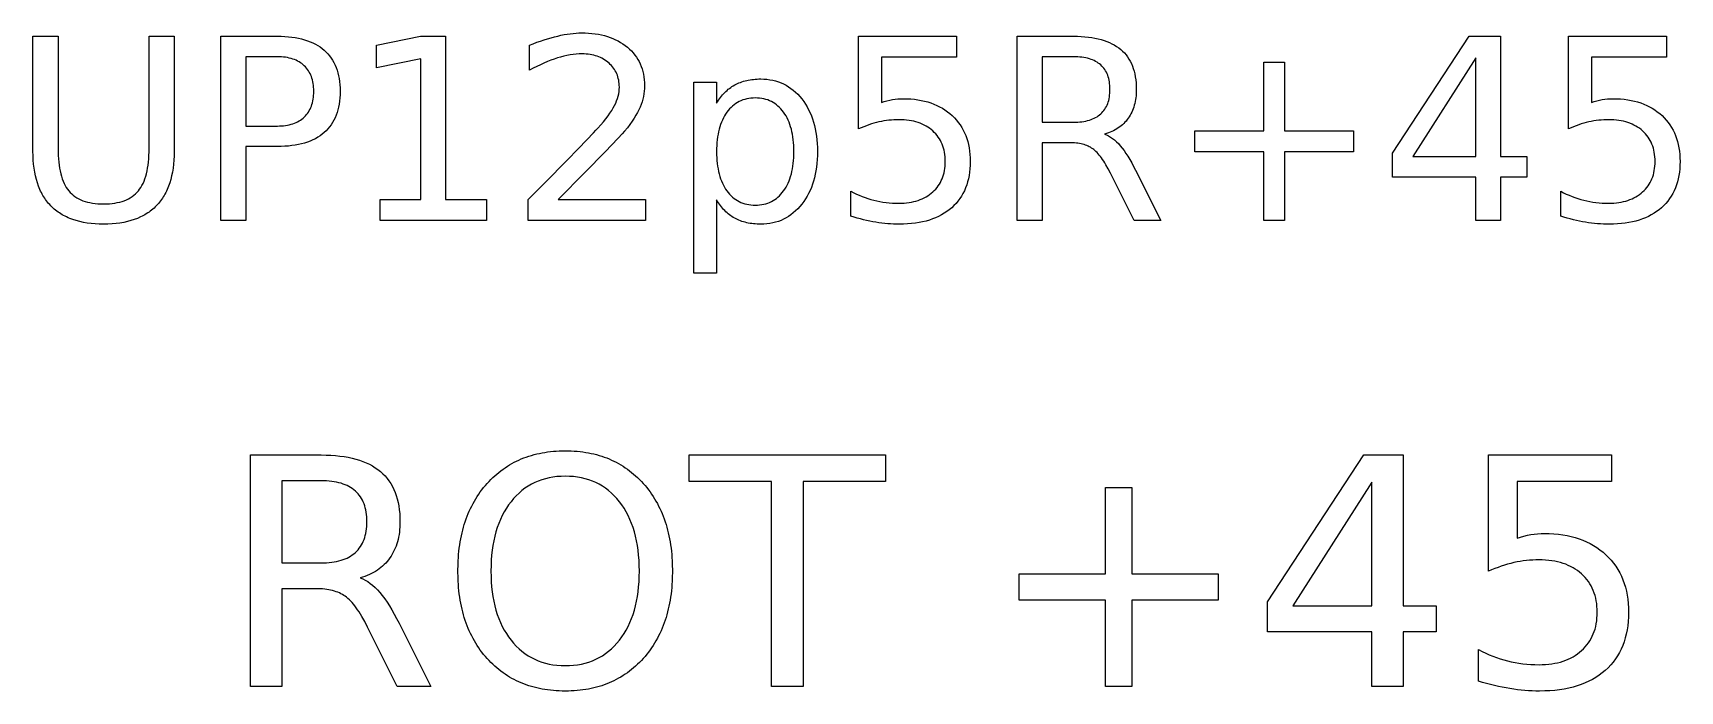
# Model space of a CAD drawing. Header units: millimetres. Extents: x 9.6 to 25.4, y 1.4 to 4.5.
# Drawn here: x 9.57 to 17.45, y 1.35 to 4.5 of the extents above; entities that cross this region are included whole.
import ezdxf

# ---------------------------------------------------------------- set-up
doc = ezdxf.new("R2010")
doc.units = ezdxf.units.MM

msp = doc.modelspace()

# ---------------------------------------------------------------- linework, layer by layer
at = {"layer": 'LASER_OUTLINE'}
for points in [[(12.083594, 3.70221), (12.500218, 3.70221), (12.500218, 3.601747), (11.939992, 3.601747), (11.939992, 3.70221), (12.020288, 3.784574), (12.125256, 3.89102), (12.178461, 3.945), (12.22077, 3.988454), (12.252183, 4.021381), (12.263803, 4.033897), (12.2727, 4.043782), (12.28649, 4.059576), (12.299201, 4.074752), (12.31083, 4.089309), (12.32138, 4.103247), (12.330849, 4.116567), (12.339238, 4.129268), (12.346546, 4.14135), (12.352774, 4.152813), (12.358107, 4.163945), (12.362728, 4.17503), (12.366639, 4.186069), (12.369838, 4.197061), (12.372327, 4.208008), (12.374104, 4.218908), (12.375171, 4.229762), (12.375526, 4.24057), (12.375334, 4.249259), (12.374755, 4.257745), (12.373791, 4.266028), (12.372442, 4.274107), (12.370707, 4.281983), (12.368587, 4.289657), (12.366081, 4.297127), (12.36319, 4.304394), (12.359913, 4.311457), (12.356251, 4.318318), (12.352203, 4.324976), (12.34777, 4.33143), (12.342951, 4.337681), (12.337747, 4.343729), (12.332157, 4.349574), (12.326181, 4.355216), (12.319897, 4.360583), (12.313379, 4.365604), (12.306628, 4.370278), (12.299644, 4.374607), (12.292427, 4.378589), (12.284976, 4.382224), (12.277293, 4.385514), (12.269376, 4.388457), (12.261226, 4.391054), (12.252843, 4.393305), (12.244227, 4.395209), (12.235377, 4.396767), (12.226295, 4.397979), (12.216979, 4.398845), (12.20743, 4.399364), (12.197649, 4.399538), (12.183516, 4.399233), (12.16919, 4.398319), (12.15467, 4.396795), (12.139957, 4.394662), (12.125049, 4.39192), (12.109947, 4.388568), (12.094651, 4.384607), (12.079162, 4.380036), (12.063442, 4.374847), (12.047453, 4.369029), (12.031198, 4.362584), (12.014674, 4.355511), (11.997882, 4.34781), (11.980823, 4.339482), (11.963496, 4.330525), (11.945901, 4.32094), (11.945901, 4.441495), (11.963778, 4.448513), (11.981359, 4.455087), (11.998644, 4.461219), (12.015634, 4.466906), (12.032329, 4.472151), (12.048728, 4.476953), (12.064831, 4.481311), (12.080639, 4.485226), (12.096133, 4.488689), (12.111295, 4.49169), (12.126124, 4.494229), (12.140621, 4.496307), (12.154786, 4.497922), (12.168618, 4.499077), (12.182118, 4.499769), (12.195285, 4.5), (12.212205, 4.499732), (12.228692, 4.498929), (12.244745, 4.49759), (12.260364, 4.495716), (12.275549, 4.493306), (12.290299, 4.49036), (12.304616, 4.486879), (12.318499, 4.482862), (12.331948, 4.47831), (12.344963, 4.473222), (12.357544, 4.467599), (12.369691, 4.46144), (12.381403, 4.454746), (12.392682, 4.447516), (12.403527, 4.43975), (12.413938, 4.431449), (12.423814, 4.4227), (12.433052, 4.413591), (12.441653, 4.404122), (12.449617, 4.394293), (12.456944, 4.384103), (12.463634, 4.373554), (12.469687, 4.362644), (12.475102, 4.351375), (12.479881, 4.339745), (12.484022, 4.327755), (12.487526, 4.315405), (12.490393, 4.302695), (12.492623, 4.289624), (12.494216, 4.276194), (12.495172, 4.262403), (12.49549, 4.248253), (12.495172, 4.234749), (12.494216, 4.22142), (12.492623, 4.208266), (12.490393, 4.195288), (12.487526, 4.182486), (12.484022, 4.169859), (12.479881, 4.157407), (12.475102, 4.145131), (12.469484, 4.13267), (12.462822, 4.119665), (12.455116, 4.106114), (12.446367, 4.092019), (12.436575, 4.077379), (12.425739, 4.062194), (12.41386, 4.046465), (12.400937, 4.03019), (12.389525, 4.017577), (12.37006, 3.996875), (12.306975, 3.931205), (12.211536, 3.833033)], [(9.57085, 4.484044), (9.690814, 4.484044), (9.690814, 3.948047), (9.691015, 3.930629), (9.691617, 3.913832), (9.692622, 3.897656), (9.694027, 3.8821), (9.695835, 3.867166), (9.698044, 3.852853), (9.700655, 3.83916), (9.703667, 3.826089), (9.707081, 3.813638), (9.710897, 3.801809), (9.715115, 3.7906), (9.719734, 3.780013), (9.724755, 3.770046), (9.730177, 3.7607), (9.736001, 3.751976), (9.742227, 3.743872), (9.748903, 3.736322), (9.756078, 3.72926), (9.763751, 3.722684), (9.771923, 3.716596), (9.780593, 3.710994), (9.789762, 3.70588), (9.79943, 3.701253), (9.809596, 3.697113), (9.820261, 3.69346), (9.831425, 3.690294), (9.843087, 3.687615), (9.855247, 3.685423), (9.867907, 3.683718), (9.881065, 3.6825), (9.894721, 3.68177), (9.908877, 3.681526), (9.92296, 3.68177), (9.93655, 3.6825), (9.949646, 3.683718), (9.962247, 3.685423), (9.974355, 3.687615), (9.985969, 3.690294), (9.997088, 3.69346), (10.007714, 3.697113), (10.017846, 3.701253), (10.027483, 3.70588), (10.036627, 3.710994), (10.045277, 3.716596), (10.053432, 3.722684), (10.061094, 3.72926), (10.068262, 3.736322), (10.074935, 3.743872), (10.081161, 3.751976), (10.086985, 3.7607), (10.092408, 3.770046), (10.097429, 3.780013), (10.102048, 3.7906), (10.106265, 3.801809), (10.110081, 3.813638), (10.113495, 3.826089), (10.116508, 3.83916), (10.119118, 3.852853), (10.121328, 3.867166), (10.123135, 3.8821), (10.124541, 3.897656), (10.125545, 3.913832), (10.126148, 3.930629), (10.126348, 3.948047), (10.126348, 4.484044), (10.246312, 4.484044), (10.246312, 3.933273), (10.245979, 3.912034), (10.244978, 3.891454), (10.24331, 3.871535), (10.240975, 3.852276), (10.237973, 3.833677), (10.234304, 3.815738), (10.229968, 3.798459), (10.224964, 3.781841), (10.219294, 3.765883), (10.212956, 3.750585), (10.209537, 3.743184), (10.205951, 3.735947), (10.202198, 3.728876), (10.198279, 3.72197), (10.194193, 3.715229), (10.18994, 3.708652), (10.18552, 3.702241), (10.180933, 3.695995), (10.17618, 3.689914), (10.17126, 3.683999), (10.166173, 3.678248), (10.160919, 3.672662), (10.155503, 3.667245), (10.149928, 3.661999), (10.144194, 3.656926), (10.138301, 3.652025), (10.13225, 3.647295), (10.12604, 3.642738), (10.119672, 3.638352), (10.113144, 3.634139), (10.106458, 3.630097), (10.099613, 3.626228), (10.09261, 3.62253), (10.085448, 3.619005), (10.070647, 3.61247), (10.055212, 3.606623), (10.039142, 3.601463), (10.022437, 3.596992), (10.005097, 3.593208), (9.987123, 3.590113), (9.968514, 3.587705), (9.949269, 3.585985), (9.929391, 3.584953), (9.908877, 3.584609), (9.888291, 3.584953), (9.868345, 3.585985), (9.849039, 3.587705), (9.830372, 3.590113), (9.812344, 3.593208), (9.794956, 3.596992), (9.778207, 3.601463), (9.762098, 3.606623), (9.746628, 3.61247), (9.739133, 3.615651), (9.731798, 3.619005), (9.724622, 3.62253), (9.717607, 3.626228), (9.710751, 3.630097), (9.704055, 3.634139), (9.697519, 3.638352), (9.691143, 3.642738), (9.684927, 3.647295), (9.67887, 3.652025), (9.672974, 3.656926), (9.667237, 3.661999), (9.66166, 3.667245), (9.656243, 3.672662), (9.650989, 3.678248), (9.645903, 3.683999), (9.640982, 3.689914), (9.636229, 3.695995), (9.631643, 3.702241), (9.627223, 3.708652), (9.62297, 3.715229), (9.618884, 3.72197), (9.614964, 3.728876), (9.611212, 3.735947), (9.607626, 3.743184), (9.604207, 3.750585), (9.597869, 3.765883), (9.592198, 3.781841), (9.587195, 3.798459), (9.582858, 3.815738), (9.579189, 3.833677), (9.576187, 3.852276), (9.573852, 3.871535), (9.572184, 3.891454), (9.571184, 3.912034), (9.57085, 3.933273)], [(10.470285, 4.484044), (10.739761, 4.484044), (10.758019, 4.483782), (10.775712, 4.482996), (10.792839, 4.481686), (10.809401, 4.479852), (10.825397, 4.477494), (10.840828, 4.474612), (10.855693, 4.471206), (10.869992, 4.467276), (10.883726, 4.462822), (10.896895, 4.457844), (10.909498, 4.452341), (10.921535, 4.446315), (10.933007, 4.439765), (10.943913, 4.432691), (10.954253, 4.425093), (10.964028, 4.416971), (10.973224, 4.408343), (10.981826, 4.399228), (10.989835, 4.389626), (10.997251, 4.379537), (11.004074, 4.368961), (11.010303, 4.357898), (11.015939, 4.346348), (11.020982, 4.334311), (11.025431, 4.321786), (11.029287, 4.308775), (11.03255, 4.295277), (11.03522, 4.281291), (11.037296, 4.266818), (11.03878, 4.251859), (11.03967, 4.236412), (11.039966, 4.220478), (11.03967, 4.204402), (11.03878, 4.188825), (11.037296, 4.173746), (11.03522, 4.159166), (11.03255, 4.145085), (11.029287, 4.131502), (11.025431, 4.118418), (11.020982, 4.105832), (11.015939, 4.093746), (11.010303, 4.082157), (11.004074, 4.071068), (10.997251, 4.060477), (10.989835, 4.050384), (10.981826, 4.04079), (10.973224, 4.031695), (10.964028, 4.023099), (10.954253, 4.015012), (10.943913, 4.007448), (10.933007, 4.000405), (10.921535, 3.993883), (10.909498, 3.987884), (10.896895, 3.982406), (10.883726, 3.97745), (10.869992, 3.973015), (10.855693, 3.969102), (10.840828, 3.965711), (10.825397, 3.962842), (10.809401, 3.960494), (10.792839, 3.958668), (10.775712, 3.957364), (10.758019, 3.956582), (10.739761, 3.956321), (10.589658, 3.956321), (10.589658, 3.601747), (10.470285, 3.601747)], [(11.231436, 3.70221), (11.426451, 3.70221), (11.426451, 4.375308), (11.214298, 4.33276), (11.214298, 4.441495), (11.425269, 4.484044), (11.544642, 4.484044), (11.544642, 3.70221), (11.739658, 3.70221), (11.739658, 3.601747), (11.231436, 3.601747)], [(13.520208, 4.484044), (13.988836, 4.484044), (13.988836, 4.383582), (13.629534, 4.383582), (13.629534, 4.167292), (13.642536, 4.171447), (13.655537, 4.175048), (13.668538, 4.178095), (13.681539, 4.180588), (13.69454, 4.182527), (13.707541, 4.183913), (13.720542, 4.184744), (13.733543, 4.185021), (13.75177, 4.184704), (13.769517, 4.183756), (13.786784, 4.182174), (13.803571, 4.17996), (13.819878, 4.177114), (13.835704, 4.173635), (13.851051, 4.169524), (13.865917, 4.16478), (13.880304, 4.159404), (13.894209, 4.153395), (13.907635, 4.146754), (13.92058, 4.13948), (13.933046, 4.131574), (13.945031, 4.123035), (13.956536, 4.113863), (13.967561, 4.10406), (13.978009, 4.093716), (13.987783, 4.082924), (13.996883, 4.071684), (14.005309, 4.059996), (14.01306, 4.047861), (14.020138, 4.035278), (14.026541, 4.022247), (14.032271, 4.008768), (14.037326, 3.994841), (14.041708, 3.980467), (14.045415, 3.965644), (14.048448, 3.950374), (14.050807, 3.934656), (14.052493, 3.91849), (14.053504, 3.901877), (14.053841, 3.884815), (14.053494, 3.867261), (14.052456, 3.850203), (14.050724, 3.833641), (14.048301, 3.817575), (14.045184, 3.802006), (14.041375, 3.786933), (14.036874, 3.772357), (14.03168, 3.758277), (14.025793, 3.744693), (14.019214, 3.731605), (14.011943, 3.719014), (14.003979, 3.706919), (13.995322, 3.69532), (13.985974, 3.684218), (13.975932, 3.673612), (13.965197, 3.663502), (13.953833, 3.653949), (13.941901, 3.645012), (13.929401, 3.636691), (13.916333, 3.628987), (13.902697, 3.621899), (13.888493, 3.615427), (13.873722, 3.609572), (13.858382, 3.604333), (13.842475, 3.59971), (13.826, 3.595704), (13.808957, 3.592314), (13.791346, 3.58954), (13.773167, 3.587383), (13.75442, 3.585842), (13.735106, 3.584918), (13.715223, 3.584609), (13.701303, 3.584757), (13.687319, 3.5852), (13.67327, 3.585939), (13.659156, 3.586973), (13.644978, 3.588303), (13.630736, 3.589928), (13.616427, 3.591849), (13.602055, 3.594065), (13.58759, 3.596576), (13.573006, 3.599383), (13.558301, 3.602486), (13.543477, 3.605884), (13.528532, 3.609577), (13.513467, 3.613566), (13.498282, 3.617851), (13.482977, 3.622431), (13.482977, 3.742395), (13.496329, 3.735386), (13.509792, 3.72884), (13.523366, 3.722755), (13.53705, 3.717131), (13.550845, 3.71197), (13.564751, 3.70727), (13.578768, 3.703031), (13.592895, 3.699255), (13.60718, 3.695931), (13.621667, 3.69305), (13.636359, 3.690612), (13.651252, 3.688618), (13.666349, 3.687066), (13.681649, 3.685958), (13.697153, 3.685294), (13.712859, 3.685072), (13.725472, 3.685282), (13.737753, 3.685912), (13.749702, 3.686963), (13.761318, 3.688433), (13.772601, 3.690324), (13.783552, 3.692634), (13.794171, 3.695365), (13.804457, 3.698516), (13.814411, 3.702087), (13.824033, 3.706079), (13.833322, 3.71049), (13.84228, 3.715321), (13.850903, 3.720573), (13.859195, 3.726245), (13.867154, 3.732337), (13.874781, 3.738849), (13.882009, 3.745721), (13.88877, 3.752893), (13.895065, 3.760366), (13.900894, 3.768138), (13.906256, 3.776211), (13.911153, 3.784583), (13.915582, 3.793256), (13.919546, 3.802229), (13.923043, 3.811502), (13.926074, 3.821075), (13.928639, 3.830948), (13.930737, 3.841121), (13.93237, 3.851595), (13.933535, 3.862368), (13.934235, 3.873441), (13.934468, 3.884815), (13.934235, 3.896189), (13.933535, 3.907262), (13.93237, 3.918035), (13.930737, 3.928509), (13.928639, 3.938682), (13.926074, 3.948555), (13.923043, 3.958128), (13.919546, 3.967401), (13.915582, 3.976374), (13.911153, 3.985047), (13.906256, 3.993419), (13.900894, 4.001492), (13.895065, 4.009264), (13.88877, 4.016737), (13.882009, 4.023909), (13.874781, 4.030781), (13.867154, 4.037293), (13.859195, 4.043385), (13.850903, 4.049057), (13.84228, 4.054309), (13.833322, 4.05914), (13.824033, 4.063551), (13.814411, 4.067543), (13.804457, 4.071114), (13.794171, 4.074265), (13.783552, 4.076996), (13.772601, 4.079306), (13.761318, 4.081197), (13.749702, 4.082667), (13.737753, 4.083718), (13.725472, 4.084348), (13.712859, 4.084558), (13.700897, 4.084392), (13.688944, 4.083893), (13.677, 4.083062), (13.665066, 4.081899), (13.65314, 4.080403), (13.641224, 4.078575), (13.629317, 4.076414), (13.61742, 4.073921), (13.605495, 4.071077), (13.593505, 4.067864), (13.58145, 4.064281), (13.569331, 4.060329), (13.557147, 4.056008), (13.544899, 4.051317), (13.532585, 4.046257), (13.520208, 4.040827)], [(14.696801, 4.015416), (14.706371, 4.011704), (14.715877, 4.007069), (14.725319, 4.00151), (14.734696, 3.995028), (14.744008, 3.987623), (14.753255, 3.979294), (14.762438, 3.970042), (14.771558, 3.959866), (14.780647, 3.948731), (14.789747, 3.936598), (14.798856, 3.923467), (14.807974, 3.90934), (14.817102, 3.894215), (14.826238, 3.878093), (14.835384, 3.860974), (14.84454, 3.842857), (14.965686, 3.601747), (14.837448, 3.601747), (14.724576, 3.828083), (14.713684, 3.849311), (14.702876, 3.868675), (14.697504, 3.877657), (14.692152, 3.886172), (14.68682, 3.894222), (14.68151, 3.901805), (14.67622, 3.908922), (14.670951, 3.915572), (14.665703, 3.921757), (14.660475, 3.927475), (14.655269, 3.932726), (14.650083, 3.937512), (14.644918, 3.941831), (14.639773, 3.945683), (14.634523, 3.94919), (14.629039, 3.95247), (14.623322, 3.955524), (14.617373, 3.958352), (14.611189, 3.960954), (14.604773, 3.963329), (14.598124, 3.965478), (14.591241, 3.967401), (14.584125, 3.969098), (14.576777, 3.970568), (14.569195, 3.971812), (14.561379, 3.97283), (14.553331, 3.973622), (14.54505, 3.974188), (14.536535, 3.974527), (14.527787, 3.97464), (14.397778, 3.97464), (14.397778, 3.601747), (14.278404, 3.601747), (14.278404, 4.484044), (14.54788, 4.484044), (14.56649, 4.483797), (14.584501, 4.483056), (14.601911, 4.481821), (14.618721, 4.480092), (14.63493, 4.477869), (14.65054, 4.475152), (14.665549, 4.471941), (14.679958, 4.468236), (14.693767, 4.464037), (14.706976, 4.459344), (14.719585, 4.454157), (14.731593, 4.448476), (14.743001, 4.442301), (14.753809, 4.435632), (14.764017, 4.428469), (14.773625, 4.420812), (14.782642, 4.412656), (14.791078, 4.403997), (14.79893, 4.394835), (14.806201, 4.38517), (14.812891, 4.375001), (14.818999, 4.364329), (14.824526, 4.353154), (14.82947, 4.341476), (14.833833, 4.329295), (14.837614, 4.31661), (14.840814, 4.303422), (14.843432, 4.289731), (14.845468, 4.275536), (14.846922, 4.260838), (14.847794, 4.245637), (14.848085, 4.229933), (14.847934, 4.219628), (14.847481, 4.209545), (14.846725, 4.199684), (14.845667, 4.190044), (14.844305, 4.180625), (14.842642, 4.171429), (14.840676, 4.162453), (14.838408, 4.1537), (14.835838, 4.145168), (14.832965, 4.136858), (14.82979, 4.128769), (14.826312, 4.120902), (14.822532, 4.113256), (14.81845, 4.105832), (14.814065, 4.09863), (14.809378, 4.09165), (14.804402, 4.084911), (14.799151, 4.078436), (14.793626, 4.072224), (14.787826, 4.066275), (14.781752, 4.06059), (14.775402, 4.055167), (14.768778, 4.050008), (14.76188, 4.045112), (14.754706, 4.040479), (14.747258, 4.036109), (14.739535, 4.032002), (14.731538, 4.028159), (14.723266, 4.024578), (14.714719, 4.021261), (14.705897, 4.018207)], [(16.440711, 4.484044), (16.590815, 4.484044), (16.590815, 3.909044), (16.716689, 3.909044), (16.716689, 3.809764), (16.590815, 3.809764), (16.590815, 3.601747), (16.472032, 3.601747), (16.472032, 3.809764), (16.073728, 3.809764), (16.073728, 3.925)], [(16.915249, 4.484044), (17.383877, 4.484044), (17.383877, 4.383582), (17.024576, 4.383582), (17.024576, 4.167292), (17.037577, 4.171447), (17.050579, 4.175048), (17.063579, 4.178095), (17.07658, 4.180588), (17.089581, 4.182527), (17.102582, 4.183913), (17.115583, 4.184744), (17.128584, 4.185021), (17.146811, 4.184704), (17.164558, 4.183756), (17.181825, 4.182174), (17.198612, 4.17996), (17.21492, 4.177114), (17.230745, 4.173635), (17.246092, 4.169524), (17.260959, 4.16478), (17.275344, 4.159404), (17.28925, 4.153395), (17.302676, 4.146754), (17.315621, 4.13948), (17.328087, 4.131574), (17.340072, 4.123035), (17.351577, 4.113863), (17.362602, 4.10406), (17.37305, 4.093716), (17.382824, 4.082924), (17.391924, 4.071684), (17.40035, 4.059996), (17.408102, 4.047861), (17.41518, 4.035278), (17.421582, 4.022247), (17.427312, 4.008768), (17.432367, 3.994841), (17.436749, 3.980467), (17.440456, 3.965644), (17.443489, 3.950374), (17.445849, 3.934656), (17.447534, 3.91849), (17.448545, 3.901877), (17.448882, 3.884815), (17.448536, 3.867261), (17.447497, 3.850203), (17.445766, 3.833641), (17.443342, 3.817575), (17.440225, 3.802006), (17.436416, 3.786933), (17.431915, 3.772357), (17.426721, 3.758277), (17.420835, 3.744693), (17.414257, 3.731605), (17.406985, 3.719014), (17.39902, 3.706919), (17.390363, 3.69532), (17.381014, 3.684218), (17.370973, 3.673612), (17.360238, 3.663502), (17.348875, 3.653949), (17.336942, 3.645012), (17.324442, 3.636691), (17.311374, 3.628987), (17.297738, 3.621899), (17.283534, 3.615427), (17.268763, 3.609572), (17.253423, 3.604333), (17.237516, 3.59971), (17.221041, 3.595704), (17.203998, 3.592314), (17.186387, 3.58954), (17.168208, 3.587383), (17.149462, 3.585842), (17.130147, 3.584918), (17.110264, 3.584609), (17.096345, 3.584757), (17.082361, 3.5852), (17.068312, 3.585939), (17.054198, 3.586973), (17.040019, 3.588303), (17.025776, 3.589928), (17.011468, 3.591849), (16.997096, 3.594065), (16.982632, 3.596576), (16.968047, 3.599383), (16.953342, 3.602486), (16.938519, 3.605884), (16.923573, 3.609577), (16.908508, 3.613566), (16.893323, 3.617851), (16.87802, 3.622431), (16.87802, 3.742395), (16.891371, 3.735386), (16.904833, 3.72884), (16.918408, 3.722755), (16.932091, 3.717131), (16.945887, 3.71197), (16.959792, 3.70727), (16.973809, 3.703031), (16.987936, 3.699255), (17.002221, 3.695931), (17.016709, 3.69305), (17.031399, 3.690612), (17.046293, 3.688618), (17.06139, 3.687066), (17.076691, 3.685958), (17.092194, 3.685294), (17.1079, 3.685072), (17.120514, 3.685282), (17.132794, 3.685912), (17.144743, 3.686963), (17.15636, 3.688433), (17.167642, 3.690324), (17.178593, 3.692634), (17.189213, 3.695365), (17.199499, 3.698516), (17.209452, 3.702087), (17.219074, 3.706079), (17.228364, 3.71049), (17.23732, 3.715321), (17.245945, 3.720573), (17.254236, 3.726245), (17.262195, 3.732337), (17.269823, 3.738849), (17.27705, 3.745721), (17.283811, 3.752893), (17.290107, 3.760366), (17.295935, 3.768138), (17.301298, 3.776211), (17.306195, 3.784583), (17.310624, 3.793256), (17.314587, 3.802229), (17.318084, 3.811502), (17.321115, 3.821075), (17.32368, 3.830948), (17.325778, 3.841121), (17.32741, 3.851595), (17.328576, 3.862368), (17.329276, 3.873441), (17.32951, 3.884815), (17.329276, 3.896189), (17.328576, 3.907262), (17.32741, 3.918035), (17.325778, 3.928509), (17.32368, 3.938682), (17.321115, 3.948555), (17.318084, 3.958128), (17.314587, 3.967401), (17.310624, 3.976374), (17.306195, 3.985047), (17.301298, 3.993419), (17.295935, 4.001492), (17.290107, 4.009264), (17.283811, 4.016737), (17.27705, 4.023909), (17.269823, 4.030781), (17.262195, 4.037293), (17.254236, 4.043385), (17.245945, 4.049057), (17.23732, 4.054309), (17.228364, 4.05914), (17.219074, 4.063551), (17.209452, 4.067543), (17.199499, 4.071114), (17.189213, 4.074265), (17.178593, 4.076996), (17.167642, 4.079306), (17.15636, 4.081197), (17.144743, 4.082667), (17.132794, 4.083718), (17.120514, 4.084348), (17.1079, 4.084558), (17.095938, 4.084392), (17.083985, 4.083893), (17.072041, 4.083062), (17.060108, 4.081899), (17.048182, 4.080403), (17.036265, 4.078575), (17.024359, 4.076414), (17.012462, 4.073921), (17.000536, 4.071077), (16.988546, 4.067864), (16.976491, 4.064281), (16.964372, 4.060329), (16.952188, 4.056008), (16.93994, 4.051317), (16.927627, 4.046257), (16.915249, 4.040827)], [(10.589658, 4.385946), (10.589658, 4.054419), (10.739761, 4.054419), (10.750028, 4.054588), (10.760001, 4.055093), (10.769678, 4.055936), (10.779059, 4.057116), (10.788145, 4.058632), (10.796936, 4.060486), (10.805431, 4.062677), (10.81363, 4.065204), (10.821534, 4.068069), (10.829143, 4.071271), (10.836456, 4.07481), (10.843473, 4.078685), (10.850195, 4.082898), (10.856622, 4.087448), (10.862753, 4.092335), (10.868589, 4.097559), (10.874099, 4.103095), (10.879254, 4.108917), (10.884053, 4.115025), (10.888497, 4.121419), (10.892585, 4.1281), (10.896318, 4.135066), (10.899695, 4.142319), (10.902717, 4.149859), (10.905383, 4.157684), (10.907694, 4.165796), (10.909649, 4.174194), (10.911249, 4.182878), (10.912493, 4.191849), (10.913382, 4.201106), (10.913915, 4.210649), (10.914093, 4.220478), (10.913915, 4.230236), (10.913382, 4.239712), (10.912493, 4.248906), (10.911249, 4.257819), (10.909649, 4.26645), (10.907694, 4.2748), (10.905383, 4.282868), (10.902717, 4.290654), (10.899695, 4.298159), (10.896318, 4.305382), (10.892585, 4.312323), (10.888497, 4.318983), (10.884053, 4.325361), (10.879254, 4.331458), (10.874099, 4.337272), (10.868589, 4.342806), (10.862753, 4.34803), (10.856622, 4.352917), (10.850195, 4.357467), (10.843473, 4.361679), (10.836456, 4.365555), (10.829143, 4.369094), (10.821534, 4.372296), (10.81363, 4.375161), (10.805431, 4.377688), (10.796936, 4.379879), (10.788145, 4.381733), (10.779059, 4.383249), (10.769678, 4.384429), (10.760001, 4.385271), (10.750028, 4.385777), (10.739761, 4.385946)], [(14.397778, 4.385946), (14.397778, 4.072739), (14.54788, 4.072739), (14.5585, 4.072895), (14.568789, 4.073362), (14.578749, 4.074141), (14.588379, 4.075232), (14.597678, 4.076634), (14.606648, 4.078348), (14.615287, 4.080374), (14.623596, 4.082711), (14.631575, 4.08536), (14.639224, 4.088321), (14.646543, 4.091593), (14.653532, 4.095177), (14.66019, 4.099072), (14.666519, 4.103279), (14.672517, 4.107798), (14.678186, 4.112628), (14.683517, 4.117761), (14.688504, 4.123187), (14.693148, 4.128906), (14.697447, 4.134919), (14.701403, 4.141224), (14.705014, 4.147823), (14.708282, 4.154714), (14.711205, 4.161899), (14.713785, 4.169378), (14.716022, 4.177149), (14.717912, 4.185213), (14.71946, 4.193571), (14.720664, 4.202222), (14.721524, 4.211166), (14.72204, 4.220403), (14.722212, 4.229933), (14.72204, 4.239461), (14.721524, 4.248691), (14.720664, 4.257624), (14.71946, 4.266259), (14.717912, 4.274595), (14.716022, 4.282634), (14.713785, 4.290376), (14.711205, 4.297819), (14.708282, 4.304965), (14.705014, 4.311813), (14.701403, 4.318363), (14.697447, 4.324615), (14.693148, 4.33057), (14.688504, 4.336227), (14.683517, 4.341586), (14.678186, 4.346647), (14.672517, 4.351406), (14.666519, 4.355858), (14.66019, 4.360002), (14.653532, 4.36384), (14.646543, 4.367371), (14.639224, 4.370595), (14.631575, 4.373511), (14.623596, 4.376121), (14.615287, 4.378424), (14.606648, 4.380419), (14.597678, 4.382108), (14.588379, 4.383489), (14.578749, 4.384564), (14.568789, 4.385331), (14.5585, 4.385792), (14.54788, 4.385946)], [(15.557232, 4.360534), (15.557232, 4.031372), (15.886395, 4.031372), (15.886395, 3.93091), (15.557232, 3.93091), (15.557232, 3.601747), (15.457952, 3.601747), (15.457952, 3.93091), (15.128789, 3.93091), (15.128789, 4.031372), (15.457952, 4.031372), (15.457952, 4.360534)], [(16.472032, 4.380036), (16.170644, 3.909044), (16.472032, 3.909044)], [(12.840608, 3.701028), (12.840608, 3.35), (12.731282, 3.35), (12.731282, 4.263618), (12.840608, 4.263618), (12.840608, 4.163155), (12.844963, 4.170423), (12.849459, 4.177454), (12.854095, 4.184246), (12.858873, 4.190801), (12.863791, 4.197118), (12.86885, 4.203197), (12.874049, 4.209039), (12.87939, 4.214642), (12.884871, 4.220008), (12.890493, 4.225136), (12.896256, 4.230027), (12.90216, 4.234679), (12.908205, 4.239094), (12.91439, 4.243271), (12.920716, 4.247211), (12.927184, 4.250912), (12.933801, 4.254383), (12.940577, 4.25763), (12.947513, 4.260653), (12.954608, 4.263451), (12.961862, 4.266027), (12.969275, 4.268378), (12.976848, 4.270505), (12.98458, 4.272408), (12.992471, 4.274088), (13.000522, 4.275543), (13.008732, 4.276775), (13.017101, 4.277782), (13.02563, 4.278566), (13.034317, 4.279126), (13.043164, 4.279462), (13.052171, 4.279573), (13.067063, 4.2792), (13.081603, 4.278078), (13.095789, 4.276208), (13.109623, 4.27359), (13.123103, 4.270224), (13.13623, 4.266111), (13.149003, 4.261249), (13.161424, 4.25564), (13.173491, 4.249282), (13.185205, 4.242177), (13.196566, 4.234324), (13.207574, 4.225723), (13.218228, 4.216374), (13.228529, 4.206276), (13.238478, 4.195432), (13.248073, 4.183839), (13.257197, 4.171636), (13.265732, 4.158963), (13.273679, 4.145819), (13.281037, 4.132204), (13.287806, 4.118118), (13.293987, 4.103561), (13.299579, 4.088533), (13.304583, 4.073034), (13.308998, 4.057065), (13.312824, 4.040624), (13.316061, 4.023713), (13.31871, 4.00633), (13.32077, 3.988477), (13.322242, 3.970153), (13.323125, 3.951358), (13.323419, 3.932091), (13.323125, 3.912825), (13.322242, 3.89403), (13.32077, 3.875706), (13.31871, 3.857853), (13.316061, 3.84047), (13.312824, 3.823559), (13.308998, 3.807118), (13.304583, 3.791149), (13.299579, 3.77565), (13.293987, 3.760622), (13.287806, 3.746065), (13.281037, 3.731979), (13.273679, 3.718364), (13.265732, 3.70522), (13.257197, 3.692547), (13.248073, 3.680344), (13.238478, 3.668751), (13.228529, 3.657906), (13.218228, 3.647809), (13.207574, 3.63846), (13.196566, 3.629859), (13.185205, 3.622006), (13.173491, 3.614901), (13.161424, 3.608543), (13.149003, 3.602934), (13.13623, 3.598072), (13.123103, 3.593959), (13.109623, 3.590593), (13.095789, 3.587975), (13.081603, 3.586105), (13.067063, 3.584983), (13.052171, 3.584609), (13.043164, 3.584721), (13.034317, 3.585057), (13.02563, 3.585617), (13.017101, 3.586401), (13.008732, 3.587408), (13.000522, 3.58864), (12.992471, 3.590095), (12.98458, 3.591775), (12.976848, 3.593678), (12.969275, 3.595805), (12.961862, 3.598156), (12.954608, 3.600731), (12.947513, 3.60353), (12.940577, 3.606553), (12.933801, 3.6098), (12.927184, 3.613271), (12.920716, 3.616972), (12.91439, 3.620912), (12.908205, 3.625089), (12.90216, 3.629504), (12.896256, 3.634156), (12.890493, 3.639047), (12.884871, 3.644175), (12.87939, 3.649541), (12.874049, 3.655144), (12.86885, 3.660986), (12.863791, 3.667065), (12.858873, 3.673382), (12.854095, 3.679937), (12.849459, 3.686729), (12.844963, 3.69376)], [(13.210547, 3.932091), (13.210354, 3.946885), (13.209776, 3.961275), (13.208812, 3.97526), (13.207463, 3.988842), (13.205728, 4.002019), (13.203608, 4.014793), (13.201102, 4.027163), (13.198211, 4.039128), (13.194934, 4.05069), (13.191271, 4.061848), (13.187224, 4.072602), (13.18279, 4.082951), (13.177972, 4.092897), (13.172767, 4.102439), (13.167177, 4.111577), (13.161202, 4.120311), (13.15489, 4.128576), (13.148289, 4.136308), (13.141399, 4.143507), (13.134221, 4.150173), (13.126755, 4.156305), (13.118999, 4.161904), (13.110956, 4.16697), (13.102624, 4.171502), (13.094003, 4.175502), (13.085093, 4.178968), (13.075895, 4.181901), (13.066409, 4.1843), (13.056634, 4.186167), (13.04657, 4.1875), (13.036218, 4.1883), (13.025578, 4.188566), (13.014937, 4.1883), (13.004585, 4.1875), (12.994521, 4.186167), (12.984746, 4.1843), (12.97526, 4.181901), (12.966062, 4.178968), (12.957153, 4.175502), (12.948532, 4.171502), (12.9402, 4.16697), (12.932156, 4.161904), (12.924401, 4.156305), (12.916934, 4.150173), (12.909756, 4.143507), (12.902867, 4.136308), (12.896266, 4.128576), (12.889953, 4.120311), (12.883978, 4.111577), (12.878388, 4.102439), (12.873184, 4.092897), (12.868365, 4.082951), (12.863932, 4.072602), (12.859884, 4.061848), (12.856221, 4.05069), (12.852945, 4.039128), (12.850053, 4.027163), (12.847548, 4.014793), (12.845427, 4.002019), (12.843693, 3.988842), (12.842343, 3.97526), (12.841379, 3.961275), (12.840801, 3.946885), (12.840608, 3.932091), (12.840801, 3.917298), (12.841379, 3.902908), (12.842343, 3.888923), (12.843693, 3.875341), (12.845427, 3.862164), (12.847548, 3.84939), (12.850053, 3.83702), (12.852945, 3.825055), (12.856221, 3.813493), (12.859884, 3.802335), (12.863932, 3.791581), (12.868365, 3.781232), (12.873184, 3.771286), (12.878388, 3.761744), (12.883978, 3.752606), (12.889953, 3.743872), (12.896266, 3.735607), (12.902867, 3.727875), (12.909756, 3.720676), (12.916934, 3.71401), (12.924401, 3.707878), (12.932156, 3.702279), (12.9402, 3.697213), (12.948532, 3.69268), (12.957153, 3.688681), (12.966062, 3.685215), (12.97526, 3.682282), (12.984746, 3.679883), (12.994521, 3.678016), (13.004585, 3.676683), (13.014937, 3.675883), (13.025578, 3.675617), (13.036218, 3.675883), (13.04657, 3.676683), (13.056634, 3.678016), (13.066409, 3.679883), (13.075895, 3.682282), (13.085093, 3.685215), (13.094003, 3.688681), (13.102624, 3.69268), (13.110956, 3.697213), (13.118999, 3.702279), (13.126755, 3.707878), (13.134221, 3.71401), (13.141399, 3.720676), (13.148289, 3.727875), (13.15489, 3.735607), (13.161202, 3.743872), (13.167177, 3.752606), (13.172767, 3.761744), (13.177972, 3.771286), (13.18279, 3.781232), (13.187224, 3.791581), (13.191271, 3.802335), (13.194934, 3.813493), (13.198211, 3.825055), (13.201102, 3.83702), (13.203608, 3.84939), (13.205728, 3.862164), (13.207463, 3.875341), (13.208812, 3.888923), (13.209776, 3.902908), (13.210354, 3.917298)], [(11.136394, 1.89122), (11.148418, 1.886557), (11.160361, 1.880734), (11.172222, 1.87375), (11.184002, 1.865607), (11.195701, 1.856303), (11.207318, 1.84584), (11.218855, 1.834217), (11.23031, 1.821433), (11.24173, 1.807443), (11.253162, 1.792201), (11.264606, 1.775705), (11.276061, 1.757957), (11.287528, 1.738956), (11.299006, 1.718702), (11.310496, 1.697195), (11.321998, 1.674435), (11.474193, 1.37153), (11.313089, 1.37153), (11.171288, 1.655875), (11.157605, 1.682544), (11.144027, 1.706869), (11.137278, 1.718153), (11.130554, 1.728852), (11.123856, 1.738964), (11.117184, 1.748491), (11.110539, 1.757432), (11.10392, 1.765787), (11.097326, 1.773556), (11.090759, 1.78074), (11.084218, 1.787337), (11.077703, 1.793349), (11.071214, 1.798775), (11.064751, 1.803615), (11.058155, 1.80802), (11.051266, 1.812141), (11.044084, 1.815978), (11.036609, 1.819531), (11.028841, 1.822799), (11.020781, 1.825783), (11.012427, 1.828483), (11.003781, 1.830899), (10.994841, 1.833031), (10.985609, 1.834878), (10.976084, 1.836441), (10.966266, 1.83772), (10.956154, 1.838715), (10.945751, 1.839425), (10.935054, 1.839851), (10.924064, 1.839994), (10.760733, 1.839994), (10.760733, 1.37153), (10.610765, 1.37153), (10.610765, 2.479955), (10.949306, 2.479955), (10.972686, 2.479645), (10.995312, 2.478714), (11.017185, 2.477162), (11.038303, 2.47499), (11.058667, 2.472197), (11.078277, 2.468784), (11.097133, 2.46475), (11.115236, 2.460095), (11.132584, 2.45482), (11.149178, 2.448924), (11.165018, 2.442408), (11.180104, 2.435271), (11.194436, 2.427513), (11.208014, 2.419135), (11.220838, 2.410136), (11.232908, 2.400516), (11.244236, 2.390271), (11.254833, 2.379392), (11.264699, 2.367882), (11.273834, 2.35574), (11.282238, 2.342965), (11.289912, 2.329558), (11.296855, 2.315519), (11.303066, 2.300847), (11.308548, 2.285544), (11.313298, 2.269608), (11.317317, 2.25304), (11.320606, 2.23584), (11.323164, 2.218007), (11.324991, 2.199543), (11.326087, 2.180446), (11.326453, 2.160717), (11.326263, 2.147771), (11.325693, 2.135103), (11.324743, 2.122714), (11.323413, 2.110604), (11.321704, 2.098771), (11.319614, 2.087218), (11.317145, 2.075942), (11.314296, 2.064945), (11.311066, 2.054227), (11.307457, 2.043786), (11.303468, 2.033625), (11.299099, 2.023741), (11.29435, 2.014136), (11.289222, 2.00481), (11.283713, 1.995761), (11.277824, 1.986992), (11.271573, 1.978526), (11.264977, 1.970392), (11.258036, 1.962588), (11.250749, 1.955114), (11.243118, 1.947971), (11.235141, 1.941159), (11.22682, 1.934677), (11.218153, 1.928526), (11.209141, 1.922706), (11.199784, 1.917216), (11.190082, 1.912057), (11.180034, 1.907228), (11.169642, 1.90273), (11.158905, 1.898563), (11.147822, 1.894726)], [(12.117124, 2.5), (12.131602, 2.499847), (12.145898, 2.49939), (12.160011, 2.498626), (12.173942, 2.497558), (12.18769, 2.496185), (12.201255, 2.494506), (12.214637, 2.492522), (12.227836, 2.490233), (12.240853, 2.487638), (12.253688, 2.484738), (12.266339, 2.481534), (12.278808, 2.478023), (12.291094, 2.474208), (12.303197, 2.470087), (12.315118, 2.465662), (12.326856, 2.46093), (12.338411, 2.455894), (12.349784, 2.450553), (12.360974, 2.444906), (12.371981, 2.438954), (12.382805, 2.432697), (12.393447, 2.426134), (12.403906, 2.419266), (12.414183, 2.412093), (12.424276, 2.404615), (12.434187, 2.396832), (12.443915, 2.388743), (12.453461, 2.380349), (12.462824, 2.37165), (12.472004, 2.362646), (12.481001, 2.353337), (12.489816, 2.343722), (12.498403, 2.33385), (12.506718, 2.323771), (12.514759, 2.313483), (12.522529, 2.302988), (12.530025, 2.292284), (12.537249, 2.281372), (12.544201, 2.270252), (12.55088, 2.258924), (12.557286, 2.247388), (12.563419, 2.235644), (12.56928, 2.223692), (12.574869, 2.211531), (12.580185, 2.199163), (12.585228, 2.186587), (12.589998, 2.173802), (12.594496, 2.160809), (12.598722, 2.147609), (12.602675, 2.1342), (12.606355, 2.120583), (12.609762, 2.106758), (12.612897, 2.092725), (12.61576, 2.078484), (12.618349, 2.064035), (12.620667, 2.049378), (12.622711, 2.034512), (12.624483, 2.019439), (12.625982, 2.004157), (12.627209, 1.988668), (12.628163, 1.97297), (12.628845, 1.957064), (12.62939, 1.924629), (12.628845, 1.892283), (12.628163, 1.87642), (12.627209, 1.860764), (12.625982, 1.845314), (12.624483, 1.830071), (12.622711, 1.815035), (12.620667, 1.800205), (12.618349, 1.785582), (12.61576, 1.771165), (12.612897, 1.756955), (12.609762, 1.742952), (12.606355, 1.729155), (12.602675, 1.715565), (12.598722, 1.702182), (12.594496, 1.689005), (12.589998, 1.676035), (12.585228, 1.663271), (12.580185, 1.650714), (12.574869, 1.638364), (12.56928, 1.626221), (12.563419, 1.614284), (12.557286, 1.602553), (12.55088, 1.591029), (12.544201, 1.579712), (12.537249, 1.568602), (12.530025, 1.557698), (12.522529, 1.547001), (12.514759, 1.53651), (12.506718, 1.526226), (12.498403, 1.516149), (12.489816, 1.506278), (12.481001, 1.496663), (12.472004, 1.487354), (12.462824, 1.47835), (12.453461, 1.469651), (12.443915, 1.461257), (12.434187, 1.453168), (12.424276, 1.445385), (12.414183, 1.437907), (12.403906, 1.430734), (12.393447, 1.423866), (12.382805, 1.417303), (12.371981, 1.411046), (12.360974, 1.405094), (12.349784, 1.399447), (12.338411, 1.394106), (12.326856, 1.38907), (12.315118, 1.384338), (12.303197, 1.379913), (12.291094, 1.375792), (12.278808, 1.371977), (12.266339, 1.368466), (12.253688, 1.365262), (12.240853, 1.362362), (12.227836, 1.359767), (12.214637, 1.357478), (12.201255, 1.355494), (12.18769, 1.353815), (12.173942, 1.352442), (12.160011, 1.351374), (12.145898, 1.35061), (12.131602, 1.350153), (12.117124, 1.35), (12.102599, 1.350152), (12.088258, 1.350609), (12.074101, 1.35137), (12.060126, 1.352436), (12.046335, 1.353806), (12.032728, 1.355481), (12.019304, 1.35746), (12.006063, 1.359744), (11.993006, 1.362332), (11.980133, 1.365225), (11.967442, 1.368423), (11.954935, 1.371924), (11.942612, 1.375731), (11.930472, 1.379842), (11.918515, 1.384257), (11.906742, 1.388977), (11.895153, 1.394001), (11.883746, 1.39933), (11.872523, 1.404963), (11.861484, 1.410901), (11.850628, 1.417144), (11.839955, 1.42369), (11.829466, 1.430542), (11.819161, 1.437698), (11.809038, 1.445158), (11.799099, 1.452923), (11.789344, 1.460992), (11.779772, 1.469366), (11.770383, 1.478045), (11.761178, 1.487028), (11.752157, 1.496315), (11.743318, 1.505907), (11.734708, 1.515756), (11.726372, 1.525813), (11.718309, 1.536079), (11.710519, 1.546554), (11.703002, 1.557238), (11.695759, 1.568131), (11.688789, 1.579232), (11.682092, 1.590542), (11.675669, 1.602061), (11.669519, 1.613789), (11.663642, 1.625726), (11.658039, 1.637871), (11.652709, 1.650225), (11.647653, 1.662788), (11.642869, 1.67556), (11.638359, 1.688541), (11.634123, 1.70173), (11.63016, 1.715129), (11.62647, 1.728736), (11.623053, 1.742552), (11.61991, 1.756576), (11.61704, 1.77081), (11.614443, 1.785252), (11.61212, 1.799903), (11.61007, 1.814763), (11.608293, 1.829832), (11.60679, 1.845109), (11.60556, 1.860596), (11.604603, 1.876291), (11.60392, 1.892195), (11.603373, 1.924629), (11.60392, 1.957064), (11.604603, 1.97297), (11.60556, 1.988668), (11.60679, 2.004157), (11.608293, 2.019439), (11.61007, 2.034512), (11.61212, 2.049378), (11.614443, 2.064035), (11.61704, 2.078484), (11.61991, 2.092725), (11.623053, 2.106758), (11.62647, 2.120583), (11.63016, 2.1342), (11.634123, 2.147609), (11.638359, 2.160809), (11.642869, 2.173802), (11.647653, 2.186587), (11.652709, 2.199163), (11.658039, 2.211531), (11.663642, 2.223692), (11.669519, 2.235644), (11.675669, 2.247388), (11.682092, 2.258924), (11.688789, 2.270252), (11.695759, 2.281372), (11.703002, 2.292284), (11.710519, 2.302988), (11.718309, 2.313483), (11.726372, 2.323771), (11.734708, 2.33385), (11.743318, 2.343722), (11.752157, 2.353337), (11.761178, 2.362646), (11.770383, 2.37165), (11.779772, 2.380349), (11.789344, 2.388743), (11.799099, 2.396832), (11.809038, 2.404615), (11.819161, 2.412093), (11.829466, 2.419266), (11.839955, 2.426134), (11.850628, 2.432697), (11.861484, 2.438954), (11.872523, 2.444906), (11.883746, 2.450553), (11.895153, 2.455894), (11.906742, 2.46093), (11.918515, 2.465662), (11.930472, 2.470087), (11.942612, 2.474208), (11.954935, 2.478023), (11.967442, 2.481534), (11.980133, 2.484738), (11.993006, 2.487638), (12.006063, 2.490233), (12.019304, 2.492522), (12.032728, 2.494506), (12.046335, 2.496185), (12.060126, 2.497558), (12.074101, 2.498626), (12.088258, 2.49939), (12.102599, 2.499847)], [(12.710313, 2.479955), (13.647983, 2.479955), (13.647983, 2.353744), (13.254503, 2.353744), (13.254503, 1.37153), (13.103793, 1.37153), (13.103793, 2.353744), (12.710313, 2.353744)], [(15.936104, 2.479955), (16.124677, 2.479955), (16.124677, 1.757586), (16.282811, 1.757586), (16.282811, 1.63286), (16.124677, 1.63286), (16.124677, 1.37153), (15.975452, 1.37153), (15.975452, 1.63286), (15.475065, 1.63286), (15.475065, 1.777631)], [(16.532263, 2.479955), (17.120997, 2.479955), (17.120997, 2.353744), (16.669609, 2.353744), (16.669609, 2.082021), (16.685943, 2.087241), (16.702276, 2.091765), (16.718609, 2.095593), (16.734942, 2.098725), (16.751275, 2.101161), (16.767608, 2.102901), (16.783941, 2.103945), (16.800274, 2.104293), (16.823173, 2.103896), (16.845469, 2.102704), (16.867161, 2.100717), (16.88825, 2.097936), (16.908736, 2.09436), (16.928619, 2.08999), (16.947899, 2.084825), (16.966575, 2.078865), (16.984648, 2.072111), (17.002118, 2.064562), (17.018985, 2.056219), (17.035249, 2.047081), (17.050909, 2.037148), (17.065966, 2.026421), (17.08042, 2.014899), (17.09427, 2.002582), (17.107396, 1.989587), (17.119675, 1.976029), (17.131107, 1.961909), (17.141692, 1.947226), (17.151431, 1.93198), (17.160322, 1.916172), (17.168367, 1.899801), (17.175565, 1.882868), (17.181916, 1.865372), (17.18742, 1.847313), (17.192078, 1.828692), (17.195888, 1.809508), (17.198852, 1.789762), (17.200969, 1.769453), (17.20224, 1.748581), (17.202663, 1.727147), (17.202228, 1.705093), (17.200923, 1.683663), (17.198748, 1.662857), (17.195703, 1.642674), (17.191788, 1.623114), (17.187003, 1.604178), (17.181348, 1.585866), (17.174822, 1.568177), (17.167427, 1.551112), (17.159162, 1.53467), (17.150027, 1.518851), (17.140022, 1.503657), (17.129147, 1.489085), (17.117401, 1.475137), (17.104786, 1.461813), (17.091301, 1.449112), (17.077024, 1.43711), (17.062033, 1.425883), (17.04633, 1.41543), (17.029912, 1.405751), (17.012782, 1.396846), (16.994938, 1.388716), (16.97638, 1.38136), (16.957109, 1.374778), (16.937125, 1.368971), (16.916427, 1.363938), (16.895016, 1.359679), (16.872892, 1.356195), (16.850054, 1.353484), (16.826502, 1.351549), (16.802238, 1.350387), (16.77726, 1.35), (16.759772, 1.350186), (16.742204, 1.350742), (16.724554, 1.35167), (16.706823, 1.35297), (16.689011, 1.35464), (16.671117, 1.356682), (16.653143, 1.359095), (16.635087, 1.361879), (16.616915, 1.365034), (16.598593, 1.36856), (16.580119, 1.372458), (16.561495, 1.376727), (16.54272, 1.381367), (16.523795, 1.386378), (16.504718, 1.391761), (16.485491, 1.397515), (16.485491, 1.548225), (16.502265, 1.53942), (16.519178, 1.531196), (16.53623, 1.523551), (16.553422, 1.516486), (16.570752, 1.510002), (16.588222, 1.504097), (16.605831, 1.498773), (16.62358, 1.494028), (16.641525, 1.489852), (16.659726, 1.486233), (16.678182, 1.483171), (16.696893, 1.480665), (16.71586, 1.478716), (16.735081, 1.477324), (16.754558, 1.476489), (16.77429, 1.47621), (16.790136, 1.476474), (16.805564, 1.477266), (16.820575, 1.478586), (16.835168, 1.480433), (16.849343, 1.482808), (16.863101, 1.485711), (16.876441, 1.489142), (16.889364, 1.4931), (16.901869, 1.497587), (16.913957, 1.502601), (16.925626, 1.508143), (16.936879, 1.514213), (16.947713, 1.52081), (16.95813, 1.527936), (16.96813, 1.535589), (16.977711, 1.54377), (16.986791, 1.552404), (16.995286, 1.561414), (17.003194, 1.570802), (17.010517, 1.580566), (17.017254, 1.590708), (17.023405, 1.601226), (17.02897, 1.612122), (17.033949, 1.623394), (17.038343, 1.635044), (17.042151, 1.64707), (17.045373, 1.659474), (17.048009, 1.672254), (17.050059, 1.685412), (17.051524, 1.698946), (17.052402, 1.712858), (17.052695, 1.727147), (17.052402, 1.741435), (17.051524, 1.755347), (17.050059, 1.768881), (17.048009, 1.782039), (17.045373, 1.794819), (17.042151, 1.807223), (17.038343, 1.819249), (17.033949, 1.830899), (17.02897, 1.842171), (17.023405, 1.853067), (17.017254, 1.863586), (17.010517, 1.873727), (17.003194, 1.883491), (16.995286, 1.892879), (16.986791, 1.901889), (16.977711, 1.910523), (16.96813, 1.918704), (16.95813, 1.926357), (16.947713, 1.933483), (16.936879, 1.94008), (16.925626, 1.94615), (16.913957, 1.951692), (16.901869, 1.956706), (16.889364, 1.961193), (16.876441, 1.965151), (16.863101, 1.968582), (16.849343, 1.971485), (16.835168, 1.97386), (16.820575, 1.975707), (16.805564, 1.977027), (16.790136, 1.977819), (16.77429, 1.978083), (16.759262, 1.977874), (16.744245, 1.977247), (16.72924, 1.976203), (16.714247, 1.974742), (16.699265, 1.972863), (16.684295, 1.970566), (16.669337, 1.967851), (16.65439, 1.964719), (16.639408, 1.961146), (16.624345, 1.957109), (16.609201, 1.952609), (16.593976, 1.947644), (16.578669, 1.942215), (16.563282, 1.936322), (16.547813, 1.929965), (16.532263, 1.923144)], [(12.117124, 2.378244), (12.09697, 2.377768), (12.077341, 2.376342), (12.058237, 2.373964), (12.039658, 2.370634), (12.021603, 2.366354), (12.004074, 2.361122), (11.987069, 2.354939), (11.97059, 2.347805), (11.954635, 2.33972), (11.939205, 2.330683), (11.924301, 2.320695), (11.909921, 2.309756), (11.896066, 2.297866), (11.882736, 2.285025), (11.86993, 2.271232), (11.85765, 2.256488), (11.846008, 2.240923), (11.835117, 2.224669), (11.824977, 2.207724), (11.815588, 2.190088), (11.80695, 2.171763), (11.799063, 2.152747), (11.791928, 2.133041), (11.785543, 2.112645), (11.77991, 2.091559), (11.775027, 2.069782), (11.770896, 2.047316), (11.767516, 2.024159), (11.764887, 2.000312), (11.76301, 1.975774), (11.761883, 1.950547), (11.761507, 1.924629), (11.761883, 1.898801), (11.76301, 1.873657), (11.764887, 1.849198), (11.767516, 1.825424), (11.770896, 1.802333), (11.775027, 1.779928), (11.77991, 1.758206), (11.785543, 1.737169), (11.791928, 1.716817), (11.799063, 1.697148), (11.80695, 1.678165), (11.815588, 1.659865), (11.824977, 1.64225), (11.835117, 1.62532), (11.846008, 1.609074), (11.85765, 1.593512), (11.86993, 1.578768), (11.882736, 1.564975), (11.896066, 1.552134), (11.909921, 1.540244), (11.924301, 1.529305), (11.939205, 1.519317), (11.954635, 1.51028), (11.97059, 1.502195), (11.987069, 1.495061), (12.004074, 1.488878), (12.021603, 1.483646), (12.039658, 1.479366), (12.058237, 1.476036), (12.077341, 1.473658), (12.09697, 1.472232), (12.117124, 1.471756), (12.137275, 1.472232), (12.156895, 1.473658), (12.175985, 1.476036), (12.194544, 1.479366), (12.212572, 1.483646), (12.23007, 1.488878), (12.247036, 1.495061), (12.263472, 1.502195), (12.279378, 1.51028), (12.294752, 1.519317), (12.309596, 1.529305), (12.32391, 1.540244), (12.337692, 1.552134), (12.350944, 1.564975), (12.363665, 1.578768), (12.375855, 1.593512), (12.387408, 1.609074), (12.398215, 1.62532), (12.408277, 1.64225), (12.417593, 1.659865), (12.426164, 1.678165), (12.43399, 1.697148), (12.44107, 1.716817), (12.447406, 1.737169), (12.452995, 1.758206), (12.45784, 1.779928), (12.461939, 1.802333), (12.465293, 1.825424), (12.467902, 1.849198), (12.469765, 1.873657), (12.470883, 1.898801), (12.471256, 1.924629), (12.470883, 1.950547), (12.469765, 1.975774), (12.467902, 2.000312), (12.465293, 2.024159), (12.461939, 2.047316), (12.45784, 2.069782), (12.452995, 2.091559), (12.447406, 2.112645), (12.44107, 2.133041), (12.43399, 2.152747), (12.426164, 2.171763), (12.417593, 2.190088), (12.408277, 2.207724), (12.398215, 2.224669), (12.387408, 2.240923), (12.375855, 2.256488), (12.363665, 2.271232), (12.350944, 2.285025), (12.337692, 2.297866), (12.32391, 2.309756), (12.309596, 2.320695), (12.294752, 2.330683), (12.279378, 2.33972), (12.263472, 2.347805), (12.247036, 2.354939), (12.23007, 2.361122), (12.212572, 2.366354), (12.194544, 2.370634), (12.175985, 2.373964), (12.156895, 2.376342), (12.137275, 2.377768)], [(10.760733, 2.356714), (10.760733, 1.963234), (10.949306, 1.963234), (10.962648, 1.96343), (10.975575, 1.964017), (10.988087, 1.964996), (11.000185, 1.966366), (11.011867, 1.968128), (11.023136, 1.970281), (11.033989, 1.972826), (11.044428, 1.975763), (11.054452, 1.97909), (11.064061, 1.98281), (11.073256, 1.986921), (11.082036, 1.991423), (11.090401, 1.996317), (11.098351, 2.001602), (11.105887, 2.007279), (11.113008, 2.013347), (11.119706, 2.019796), (11.125972, 2.026612), (11.131805, 2.033797), (11.137206, 2.04135), (11.142176, 2.049272), (11.146713, 2.057562), (11.150818, 2.06622), (11.154491, 2.075246), (11.157732, 2.084641), (11.16054, 2.094404), (11.162917, 2.104535), (11.164861, 2.115035), (11.166374, 2.125903), (11.167454, 2.137139), (11.168102, 2.148744), (11.168318, 2.160717), (11.168102, 2.172687), (11.167454, 2.184282), (11.166374, 2.195504), (11.164861, 2.206352), (11.162917, 2.216825), (11.16054, 2.226925), (11.157732, 2.23665), (11.154491, 2.246001), (11.150818, 2.254979), (11.146713, 2.263582), (11.142176, 2.271811), (11.137206, 2.279665), (11.131805, 2.287146), (11.125972, 2.294253), (11.119706, 2.300985), (11.113008, 2.307343), (11.105887, 2.313322), (11.098351, 2.318915), (11.090401, 2.324122), (11.082036, 2.328943), (11.073256, 2.333379), (11.064061, 2.337429), (11.054452, 2.341093), (11.044428, 2.344371), (11.033989, 2.347264), (11.023136, 2.349771), (11.011867, 2.351893), (11.000185, 2.353628), (10.988087, 2.354978), (10.975575, 2.355943), (10.962648, 2.356521), (10.949306, 2.356714)], [(14.826194, 2.32479), (14.826194, 1.911265), (15.239719, 1.911265), (15.239719, 1.785055), (14.826194, 1.785055), (14.826194, 1.37153), (14.701469, 1.37153), (14.701469, 1.785055), (14.287944, 1.785055), (14.287944, 1.911265), (14.701469, 1.911265), (14.701469, 2.32479)], [(15.975452, 2.34929), (15.596821, 1.757586), (15.975452, 1.757586)]]:
    msp.add_lwpolyline(points, close=True, dxfattribs=at)

doc.saveas('drawing.dxf')
